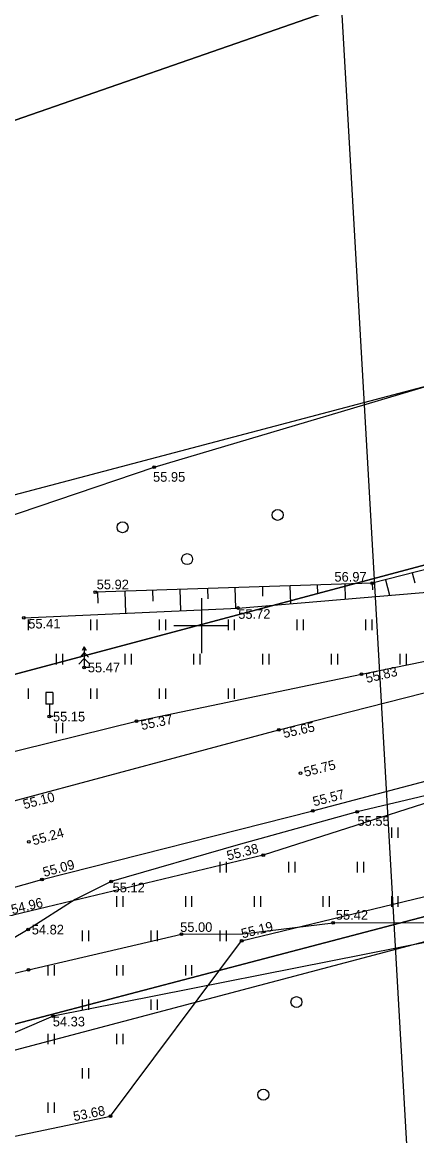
# Model space of a CAD drawing. Extents: x 641598 to 644682, y 6455476 to 6459379.
# Drawn here: x 642387 to 642415.7, y 6458312.9 to 6458393.9 of the extents above; entities that cross this region are included whole.
import ezdxf

# ---------------------------------------------------------------- set-up
doc = ezdxf.new("R2010")
doc.units = 0
for name, color, linetype in [('HALJASTUS', 7, 'Continuous'), ('KORGUS', 7, 'Continuous'), ('LIIKLUS', 7, 'Continuous'), ('MOOTPIIR', 7, 'Continuous'), ('PIIR', 7, 'Continuous'), ('POST', 7, 'Continuous'), ('PUU', 7, 'Continuous'), ('RELJEEF', 7, 'Continuous'), ('SITRASS', 7, 'Continuous'), ('TEE', 7, 'Continuous'), ('VORK', 7, 'Continuous'), ('VORMISTUS', 7, 'Continuous')]:
    doc.layers.add(name, color=color, linetype=linetype)

msp = doc.modelspace()

# ---------------------------------------------------------------- linework, layer by layer
at = {"layer": 'HALJASTUS'}
for p, q in [((642387.395, 6458350.431), (642387.395, 6458349.67)), ((642391.94, 6458350.431), (642391.94, 6458349.67)), ((642392.395, 6458350.431), (642392.395, 6458349.67)), ((642396.94, 6458350.431), (642396.94, 6458349.67)), ((642397.395, 6458350.431), (642397.395, 6458349.67)), ((642401.94, 6458350.431), (642401.94, 6458349.67)), ((642402.395, 6458350.431), (642402.395, 6458349.67)), ((642406.94, 6458350.431), (642406.94, 6458349.67)), ((642407.395, 6458350.431), (642407.395, 6458349.67)), ((642411.94, 6458350.431), (642411.94, 6458349.67)), ((642412.395, 6458350.431), (642412.395, 6458349.67)), ((642389.44, 6458347.931), (642389.44, 6458347.17)), ((642389.895, 6458347.931), (642389.895, 6458347.17)), ((642394.44, 6458347.931), (642394.44, 6458347.17)), ((642394.895, 6458347.931), (642394.895, 6458347.17)), ((642399.44, 6458347.931), (642399.44, 6458347.17)), ((642399.895, 6458347.931), (642399.895, 6458347.17)), ((642404.44, 6458347.931), (642404.44, 6458347.17)), ((642404.895, 6458347.931), (642404.895, 6458347.17)), ((642409.44, 6458347.931), (642409.44, 6458347.17)), ((642409.895, 6458347.931), (642409.895, 6458347.17)), ((642414.44, 6458347.931), (642414.44, 6458347.17)), ((642414.895, 6458347.931), (642414.895, 6458347.17)), ((642387.395, 6458345.431), (642387.395, 6458344.67)), ((642391.94, 6458345.431), (642391.94, 6458344.67)), ((642392.395, 6458345.431), (642392.395, 6458344.67)), ((642396.94, 6458345.431), (642396.94, 6458344.67)), ((642397.395, 6458345.431), (642397.395, 6458344.67)), ((642401.94, 6458345.431), (642401.94, 6458344.67)), ((642402.395, 6458345.431), (642402.395, 6458344.67)), ((642389.44, 6458342.931), (642389.44, 6458342.17)), ((642389.895, 6458342.931), (642389.895, 6458342.17)), ((642413.837, 6458335.31), (642413.837, 6458334.549)), ((642414.292, 6458335.31), (642414.292, 6458334.549)), ((642401.337, 6458332.81), (642401.337, 6458332.049)), ((642401.792, 6458332.81), (642401.792, 6458332.049)), ((642406.337, 6458332.81), (642406.337, 6458332.049)), ((642406.792, 6458332.81), (642406.792, 6458332.049)), ((642411.337, 6458332.81), (642411.337, 6458332.049)), ((642411.792, 6458332.81), (642411.792, 6458332.049)), ((642393.837, 6458330.31), (642393.837, 6458329.549)), ((642394.292, 6458330.31), (642394.292, 6458329.549)), ((642398.837, 6458330.31), (642398.837, 6458329.549)), ((642399.292, 6458330.31), (642399.292, 6458329.549)), ((642403.837, 6458330.31), (642403.837, 6458329.549)), ((642404.292, 6458330.31), (642404.292, 6458329.549)), ((642408.837, 6458330.31), (642408.837, 6458329.549)), ((642409.292, 6458330.31), (642409.292, 6458329.549)), ((642413.837, 6458330.31), (642413.837, 6458329.549)), ((642414.292, 6458330.31), (642414.292, 6458329.549)), ((642391.337, 6458327.81), (642391.337, 6458327.049)), ((642391.792, 6458327.81), (642391.792, 6458327.049)), ((642396.337, 6458327.81), (642396.337, 6458327.049)), ((642396.792, 6458327.81), (642396.792, 6458327.049)), ((642401.337, 6458327.81), (642401.337, 6458327.049)), ((642401.792, 6458327.81), (642401.792, 6458327.049)), ((642388.837, 6458325.31), (642388.837, 6458324.549)), ((642389.292, 6458325.31), (642389.292, 6458324.549)), ((642393.837, 6458325.31), (642393.837, 6458324.549)), ((642394.292, 6458325.31), (642394.292, 6458324.549)), ((642398.837, 6458325.31), (642398.837, 6458324.549)), ((642399.292, 6458325.31), (642399.292, 6458324.549)), ((642391.337, 6458322.81), (642391.337, 6458322.049)), ((642391.792, 6458322.81), (642391.792, 6458322.049)), ((642396.337, 6458322.81), (642396.337, 6458322.049)), ((642396.792, 6458322.81), (642396.792, 6458322.049)), ((642388.837, 6458320.31), (642388.837, 6458319.549)), ((642389.292, 6458320.31), (642389.292, 6458319.549)), ((642393.837, 6458320.31), (642393.837, 6458319.549)), ((642394.292, 6458320.31), (642394.292, 6458319.549)), ((642391.337, 6458317.81), (642391.337, 6458317.049)), ((642391.792, 6458317.81), (642391.792, 6458317.049)), ((642388.837, 6458315.31), (642388.837, 6458314.549)), ((642389.292, 6458315.31), (642389.292, 6458314.549))]:
    msp.add_line(p, q, dxfattribs=at)
msp.add_lwpolyline([(642311.289, 6458300.52), (642329.851, 6458306.366), (642332.91, 6458301.609), (642349.589, 6458306.618), (642376.798, 6458310.846), (642393.4, 6458314.318), (642402.93, 6458327.063), (642425.071, 6458332.422), (642431.008, 6458334.048)], dxfattribs=at)
for centre in [(642405.546, 6458358.044), (642394.269, 6458357.148), (642398.966, 6458354.826), (642406.917, 6458322.615), (642404.504, 6458315.885)]:
    msp.add_circle(centre, 0.4, dxfattribs=at)
at = {"layer": 'KORGUS'}
for centre in [(642396.559, 6458361.524), (642412.43, 6458353.081), (642392.289, 6458352.425), (642402.682, 6458351.274), (642387.092, 6458350.556), (642391.486, 6458346.944), (642411.643, 6458346.456), (642388.946, 6458343.375), (642395.284, 6458343.049), (642405.629, 6458342.41), (642407.212, 6458339.269), (642408.107, 6458336.528), (642411.329, 6458336.455), (642387.463, 6458334.274), (642404.503, 6458333.3), (642388.41, 6458331.53), (642393.449, 6458331.381), (642409.584, 6458328.379), (642387.406, 6458327.885), (642398.554, 6458327.551), (642402.93, 6458327.063), (642387.424, 6458324.962), (642389.22, 6458321.599), (642393.4, 6458314.318)]:
    msp.add_circle(centre, 0.1, dxfattribs=at)
at = {"layer": 'LIIKLUS'}
for p, q in [((642388.696, 6458345.125), (642388.696, 6458344.275)), ((642389.196, 6458345.125), (642388.696, 6458345.125)), ((642389.196, 6458345.125), (642389.196, 6458344.275)), ((642389.196, 6458344.275), (642388.696, 6458344.275)), ((642388.946, 6458344.275), (642388.946, 6458343.375)), ((642389.196, 6458343.375), (642388.946, 6458343.375))]:
    msp.add_line(p, q, dxfattribs=at)
at = {"layer": 'MOOTPIIR'}
for points in [[(642300.921, 6458334.464), (642322.766, 6458342.703), (642477.62, 6458383.609)], [(642486.205, 6458345.517), (642334.686, 6458305.421), (642314.716, 6458297.889)]]:
    msp.add_lwpolyline(points, dxfattribs=at)
at = {"layer": 'PIIR'}
for points in [[(642456.03, 6458486.74), (642375.77, 6458481.04), (642374.31, 6458460.87), (642373.71, 6458432.5), (642371.57, 6458381.59), (642471.23, 6458416.22), (642497.59, 6458376.11), (642539.49, 6458387.62), (642542.65, 6458481.89), (642509.9, 6458476.5), (642503.06, 6458488.99)], [(642331.42, 6458447.23), (642273.12, 6458461.65), (642282.64, 6458327.24), (642310.24, 6458330.84), (642343.02, 6458334.87), (642497.59, 6458376.11), (642471.23, 6458416.22), (642371.57, 6458381.59), (642373.71, 6458432.5)], [(642346.29, 6458310.48), (642416.34, 6458328.86), (642469.82, 6458343.96), (642483.65, 6458347.91), (642502.19, 6458353.16), (642556.46, 6458367.64), (642656.97, 6458382.74), (642658.26, 6458375.61), (642710.38, 6458382.33), (642743.74, 6458380.66), (642797.91, 6458381.25), (642850.61, 6458381.82), (642896.46, 6458381.88), (642972.12, 6458387.69), (642970.54, 6458423.91), (642854.44, 6458413.88), (642794.37, 6458411.73), (642705.99, 6458410.57), (642624.86, 6458403.41), (642582.94, 6458396.74), (642539.49, 6458387.62), (642497.59, 6458376.11), (642343.02, 6458334.87)], [(642272.29, 6458282.22), (642364.29, 6458201.72), (642369.76, 6458207.21), (642375.59, 6458202.1), (642479.67, 6458306.63), (642469.82, 6458343.96), (642416.34, 6458328.86), (642326.82, 6458305.37)]]:
    msp.add_lwpolyline(points, close=True, dxfattribs=at)
at = {"layer": 'POST'}
msp.add_line((642404.503, 6458333.3), (642404.503, 6458333.3), dxfattribs=at)
at = {"layer": 'PUU'}
for p, q in [((642391.486, 6458348.044), (642391.186, 6458347.694)), ((642391.486, 6458348.444), (642391.336, 6458348.194)), ((642391.636, 6458348.194), (642391.486, 6458348.444)), ((642391.486, 6458348.444), (642391.486, 6458346.944)), ((642391.786, 6458347.694), (642391.486, 6458348.044)), ((642391.486, 6458347.594), (642391.086, 6458347.194)), ((642391.886, 6458347.194), (642391.486, 6458347.594)), ((642391.846, 6458346.944), (642391.486, 6458346.944))]:
    msp.add_line(p, q, dxfattribs=at)
at = {"layer": 'RELJEEF'}
for p, q in [((642415.336, 6458353.827), (642415.523, 6458353.1)), ((642400.436, 6458352.69), (642400.461, 6458351.932)), ((642402.435, 6458352.756), (642402.484, 6458351.265)), ((642404.434, 6458352.821), (642404.457, 6458352.123)), ((642406.433, 6458352.886), (642406.475, 6458351.594)), ((642408.432, 6458352.951), (642408.452, 6458352.357)), ((642410.431, 6458353.016), (642410.466, 6458351.931)), ((642412.43, 6458353.081), (642412.446, 6458352.59)), ((642413.399, 6458353.33), (642413.688, 6458352.202)), ((642392.441, 6458352.43), (642392.467, 6458351.617)), ((642394.44, 6458352.495), (642394.492, 6458350.897)), ((642396.439, 6458352.56), (642396.464, 6458351.775)), ((642398.437, 6458352.625), (642398.488, 6458351.081))]:
    msp.add_line(p, q, dxfattribs=at)
for points in [[(642454.027, 6458360.558), (642441.544, 6458360.091), (642421.148, 6458355.32), (642412.43, 6458353.081), (642392.289, 6458352.425)], [(642387.092, 6458350.556), (642402.682, 6458351.274), (642420.423, 6458352.77), (642442.896, 6458357.179), (642455.877, 6458359.341)]]:
    msp.add_lwpolyline(points, dxfattribs=at)
at = {"layer": 'SITRASS'}
for points in [[(642554.6, 6458373.028), (642541.481, 6458369.567), (642530.908, 6458367.227), (642501.458, 6458360.036), (642488.437, 6458356.608), (642479.038, 6458354.198), (642462.83, 6458350.017), (642454.606, 6458347.953), (642446.912, 6458345.625), (642434.454, 6458342.104), (642423.02, 6458339.225), (642411.329, 6458336.455), (642402.675, 6458334.055), (642393.449, 6458331.381), (642390.833, 6458330.075), (642387.406, 6458327.885), (642384.99, 6458326.461), (642379.238, 6458323.714), (642370.581, 6458324.003), (642370.571, 6458324.019), (642362.032, 6458322.064), (642350.658, 6458318.557), (642340.081, 6458315.21)], [(642216.132, 6458277.384), (642224.323, 6458282.697), (642231.138, 6458287.191), (642241.122, 6458293.662), (642250.317, 6458299.684), (642261.387, 6458306.26), (642281.346, 6458316.538), (642292.717, 6458320.782), (642302.658, 6458324.094), (642311.499, 6458327.305), (642315.855, 6458329.383), (642342.401, 6458340.731), (642363.007, 6458348.195), (642376.785, 6458353.544), (642382.522, 6458356.754), (642396.559, 6458361.524), (642421.366, 6458368.874), (642435.043, 6458371.286)], [(642333.623, 6458304.729), (642345.374, 6458310.425), (642349.517, 6458312.689), (642352.376, 6458313.807), (642366.805, 6458319.082), (642376.892, 6458322.313), (642379.536, 6458323.064), (642387.424, 6458324.962), (642398.554, 6458327.551), (642403.026, 6458327.572), (642409.584, 6458328.379), (642416.356, 6458328.412), (642424.969, 6458328.308), (642435.417, 6458327.758), (642453.192, 6458329.12), (642467.965, 6458328.668)], [(642455.365, 6458324.078), (642437.352, 6458326.106), (642416.887, 6458327.068), (642389.22, 6458321.599), (642314.946, 6458289.673), (642310.513, 6458288.265), (642288.161, 6458281.167), (642261.462, 6458275.158), (642228.895, 6458254.349), (642194.936, 6458232.651), (642183.736, 6458224.057), (642152.197, 6458196.41), (642142.669, 6458184.813), (642134.079, 6458176.815), (642131.126, 6458173.905), (642119.379, 6458163.842), (642078.111, 6458126.199), (642033.777, 6458082.952), (641990.565, 6458039.78)]]:
    msp.add_lwpolyline(points, dxfattribs=at)
at = {"layer": 'TEE'}
for points in [[(642379.992, 6458340.961), (642382.606, 6458339.908), (642395.284, 6458343.049), (642411.643, 6458346.456), (642420.787, 6458348.338)], [(642310.358, 6458313.294), (642328.427, 6458319.876), (642346.886, 6458325.823), (642366.645, 6458331.83), (642386.658, 6458337.318), (642405.629, 6458342.41), (642421.344, 6458346.409)], [(642227.969, 6458267.08), (642245.218, 6458277.19), (642260.667, 6458285.671), (642277.071, 6458293.645), (642294.885, 6458301.377), (642313.012, 6458307.171), (642331.139, 6458313.899), (642349.102, 6458320.037), (642368.832, 6458325.994), (642388.41, 6458331.53), (642408.107, 6458336.528), (642425.91, 6458341.234), (642432.676, 6458342.887)], [(642423.419, 6458339.35), (642404.503, 6458333.3), (642386.305, 6458328.937), (642366.595, 6458323.247), (642349.843, 6458318.326), (642333.862, 6458312.992), (642312.818, 6458305.482)]]:
    msp.add_lwpolyline(points, dxfattribs=at)
at = {"layer": 'VORK'}
for p, q in [((642400, 6458352), (642400, 6458348)), ((642398, 6458350), (642402, 6458350))]:
    msp.add_line(p, q, dxfattribs=at)
at = {"layer": 'VORMISTUS'}
msp.add_lwpolyline([(642407.896, 6458435.525), (642906.427, 6458464.027), (642914.418, 6458324.255), (642415.887, 6458295.753)], close=True, dxfattribs=at)

# ---------------------------------------------------------------- texts
at = {"layer": 'KORGUS'}
for s, p in [(' 55.95', (642396.225, 6458360.457)), (' 56.97', (642409.415, 6458353.194)), (' 55.92', (642392.128, 6458352.638)), (' 55.72', (642402.421, 6458350.487)), (' 55.41', (642387.152, 6458349.784)), (' 55.47', (642391.486, 6458346.594)), (' 55.15', (642388.946, 6458343.025)), (' 55.55', (642411.09, 6458335.436)), (' 55.12', (642393.285, 6458330.594)), (' 55.42', (642409.516, 6458328.605)), (' 55.00', (642398.196, 6458327.718)), (' 54.82', (642387.406, 6458327.535)), (' 54.33', (642388.934, 6458320.845))]:
    msp.add_text(s, height=0.7, dxfattribs=at).set_placement(p)
for s, rotation, p in [(' 55.83', 13.39746, (642411.782, 6458345.752)), (' 55.37', 11.49845, (642395.417, 6458342.343)), (' 55.65', 12.53641, (642405.759, 6458341.754)), (' 55.75', 14.0787, (642407.298, 6458338.93)), (' 55.10', 14.58637, (642386.877, 6458336.574)), (' 55.57', 14.37262, (642407.947, 6458336.776)), (' 55.24', 15.69072, (642387.558, 6458333.937)), (' 55.38', 14.13642, (642401.689, 6458332.845)), (' 55.09', 15.00288, (642388.327, 6458331.643)), (' 54.96', 13.68266, (642386.007, 6458328.932)), (' 55.19', 14.17558, (642402.744, 6458327.175)), (' 53.68', 10.96781, (642390.498, 6458313.905))]:
    msp.add_text(s, height=0.7, rotation=rotation, dxfattribs=at).set_placement(p)

doc.saveas('drawing.dxf')
